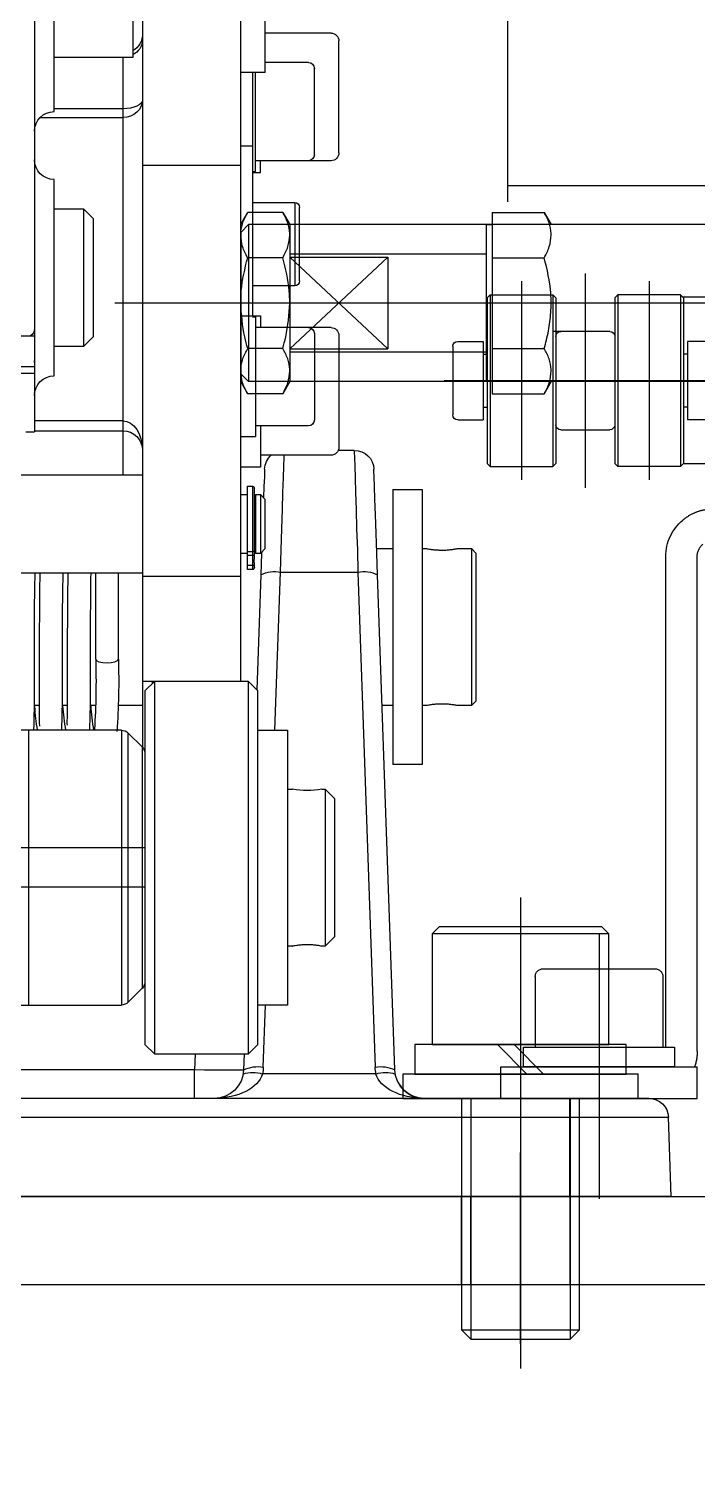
# Model space of a CAD drawing. Header units: millimetres. Extents: x 5349504 to 6791112, y -2212455 to -2153443.
# Drawn here: x 6289311.3 to 6289379.4, y -2197419.1 to -2197272.7 of the extents above; entities that cross this region are included whole.
import ezdxf

# ---------------------------------------------------------------- set-up
doc = ezdxf.new("R2010")
doc.units = ezdxf.units.MM
doc.header["$LTSCALE"] = 400
doc.linetypes.add('PHANTOM', pattern=[63.5, 31.75, -6.35, 6.35, -6.35, 6.35, -6.35])
doc.layers.get('0').update_dxf_attribs({"lineweight": 9})
doc.layers.add('EQUIP', color=8, linetype='Continuous')
doc.layers.add('GRND', color=8, linetype='Continuous')

# ---------------------------------------------------------------- blocks, each defined once
blk = doc.blocks.new('A$C3797594B')
for p, q in [((-9, 16.8), (9, 16.8)), ((-2.35, 2.5), (0.65, 5.5)), ((-0.65, 2.5), (2.35, 5.5)), ((6, -23.55), (-6, -23.55))]:
    blk.add_line(p, q)
for points in [[(-9, 5.5), (-9, 16.8), (-8.3, 17.5), (8.3, 17.5), (9, 16.8), (9, 5.5)], [(10.75, 5.5), (10.75, 2.5), (-10.75, 2.5), (-10.75, 5.5)], [(12, 2.5), (12, 0), (-12, 0), (-12, 2.5)]]:
    blk.add_lwpolyline(points, close=True)
blk.add_lwpolyline([(6, 0), (6, -23.55), (5.05, -24.5), (-5.05, -24.5), (-6, -23.55), (-6, 0)])
at = {"layer": 'EQUIP'}
for p, q in [((0, 20.5), (0, -27.5)), ((-5.05, 0), (-5.05, -24.5)), ((5.05, 0), (5.05, -24.5))]:
    blk.add_line(p, q, dxfattribs=at)
blk = doc.blocks.new('A$C5CEC6C53')
at = {"color": 6, "linetype": 'PHANTOM', "ltscale": 0.1}
blk.add_line((249.73, 26.94, 7660.68), (249.73, 7, 7660.68), dxfattribs=at)
blk.add_line((249.73, 8.67), (11.9, 8.67))
blk = doc.blocks.new('FRONT')
at = {"color": 2, "linetype": 'PHANTOM', "ltscale": 20}
for p, q in [((-95, 99), (-39.8, 99)), ((-39, 98.2), (-39.8, 99)), ((-39.8, 99), (-39.8, 83)), ((-39, 98.2), (-39, 83.8)), ((-54, 95.66, 0.04), (-54, 86.34, 0.04)), ((-54, 95.66, 0.04), (-44, 86.34, 0.04)), ((-44, 95.66, 0.04), (-54, 86.34, 0.04)), ((-44, 95.66, 0.04), (-54, 95.66, 0.04)), ((-44, 95.66, 0.04), (-44, 86.34, 0.04)), ((-44, 86.34, 0.04), (-54, 86.34, 0.04)), ((-39, 83.8), (-39.8, 83)), ((-95, 83), (-39.8, 83)), ((-85.5, 14.8), (-85.5, 65.2)), ((-82.3, 15.2), (-82.3, 65.2)), ((-82, 22.4), (-82, 15.2)), ((-69.8, 23.2), (-81.2, 23.2)), ((-69, 22.4), (-69, 15.2)), ((-67.8, 15.2), (-83.2, 15.2)), ((-83.2, 15.2), (-83.2, 13.2)), ((-67.8, 13.2), (-67.8, 15.2)), ((-85.5, 10), (-85.5, 13.2)), ((-83.5, 13.2), (-85.5, 13.2)), ((-67.5, 13.2), (-83.5, 13.2)), ((-83.2, 13.2), (-67.8, 13.2)), ((-68, 13.2), (-70, 13.2)), ((-65.5, 13.2), (-67.5, 13.2)), ((-65.5, 10), (-65.5, 13.2)), ((-83.5, 10), (-85.5, 10)), ((-67.5, 10), (-83.5, 10))]:
    blk.add_line(p, q, dxfattribs=at)
at = {"color": 7, "linetype": 'Continuous', "lineweight": 15}
blk.add_line((-65.5, 10), (-67.5, 10), dxfattribs=at)
at = {"color": 2, "linetype": 'PHANTOM', "ltscale": 20}
for centre, radius, start, end in [((-87.1, 65.2), 4.8, 0, 50.1338), ((-87.1, 65.2), 1.6, 0, 50.1338), ((-81.2, 22.4), 0.8, 90, 180), ((-69.8, 22.4), 0.8, 0, 90), ((-80.7, 14.8), 4.8, 180, 199.4712)]:
    blk.add_arc(centre, radius, start, end, dxfattribs=at)
blk.add_open_spline([(-86.76, 69.99), (-86.73, 69.99), (-86.65, 69.98), (-86.37, 69.95), (-86.18, 69.92), (-85.69, 69.8), (-85.4, 69.71), (-84.75, 69.4), (-84.39, 69.19), (-84.02, 68.89)], degree=3, knots=[0, 0, 0, 0, 0.25, 0.25, 0.5, 0.5, 0.75, 0.75, 1, 1, 1, 1], dxfattribs=at)
at = {"layer": 'EQUIP'}
blk.add_line((-75.5, 26.81), (-75.5, -0.23), dxfattribs=at)
blk = doc.blocks.new('A$C31586371')
for p, q in [((-15.5, 40.8), (-16.91, 39.39)), ((-15.5, 40.8), (-13.5, 38.8)), ((15.5, 40.8), (13.5, 38.8)), ((15.5, 40.8), (16.91, 39.39)), ((-20, 38.3), (-20, 0)), ((19.5, 38.8), (-19.5, 38.8)), ((-19, 39.26), (-19, 38.8)), ((-12, 39.26), (-12, 38.8)), ((12, 39.26), (12, 38.8)), ((19, 39.26), (19, 38.8)), ((20, 38.3), (20, 0)), ((20, 35), (-19.8, 35)), ((-10, 35), (-10, 29.2)), ((10, 35), (10, 29.2)), ((20, 29.2), (-19.8, 29.2)), ((-12.7, 26.2), (9.6, 26.2)), ((-12.7, 0), (-12.7, 26.2)), ((9.2, 25.8), (-9.2, 25.8)), ((-5.7, 22.3), (-5.7, 25.8)), ((5.7, 22.3), (5.7, 25.8)), ((-11.62, 20.48), (-7.38, 24.72)), ((-8.16, 21.26), (-10.84, 23.94)), ((7.38, 20.48), (11.62, 24.72)), ((10.84, 21.26), (8.16, 23.94)), ((-13.1, 23.1), (-12.7, 23.1)), ((12.7, 3.9), (12.7, 22.3)), ((13.1, 21.8), (13.1, 22.7)), ((23.5, 21.65), (13.7, 21.65)), ((23.7, 21.85), (23.4, 21.55)), ((23.4, 21.55), (23.4, 4.65)), ((23.7, 21.85), (30.1, 21.85)), ((23.7, 21.85), (23.7, 4.35)), ((30.4, 21.55), (30.1, 21.85)), ((30.1, 21.85), (30.1, 4.35)), ((30.4, 21.55), (30.4, 4.65)), ((36.4, 21.55), (36.7, 21.85)), ((36.4, 21.55), (36.4, 4.65)), ((43.1, 21.85), (36.7, 21.85)), ((36.7, 21.85), (36.7, 4.35)), ((43.1, 21.85), (43.4, 21.55)), ((43.1, 21.85), (43.1, 4.35)), ((43.4, 21.55), (43.4, 4.65)), ((-9.2, 18.8), (-12.7, 18.8)), ((12.7, 18.8), (9.2, 18.8)), ((30.9, 18.1), (36.7, 18.1)), ((19.9, 16.6), (19.9, 9.6)), ((20.4, 17.1), (23, 17.1)), ((23, 17.1), (23, 9.1)), ((46.4, 17.1), (43.8, 17.1)), ((43.8, 17.1), (43.8, 9.1)), ((46.9, 16.6), (46.9, 9.6)), ((23, 15.8), (23.4, 15.8)), ((43.8, 15.8), (43.4, 15.8)), ((23, 10.4), (23.4, 10.4)), ((43.8, 10.4), (43.4, 10.4)), ((20.4, 9.1), (23, 9.1)), ((46.4, 9.1), (43.8, 9.1)), ((-9.2, 7.4), (-12.7, 7.4)), ((12.7, 7.4), (9.2, 7.4)), ((35.9, 8.1), (30.9, 8.1)), ((-11.62, 1.48), (-7.38, 5.72)), ((-8.16, 2.26), (-10.84, 4.94)), ((7.38, 1.48), (11.62, 5.72)), ((10.84, 2.26), (8.16, 4.94)), ((13.1, 3.5), (13.1, 4.4)), ((23.4, 4.65), (13.7, 4.65)), ((23.4, 4.65), (23.7, 4.35)), ((30.1, 4.35), (30.4, 4.65)), ((36.7, 4.35), (36.4, 4.65)), ((43.4, 4.65), (43.1, 4.35)), ((-5.7, 0.4), (-5.7, 3.9)), ((5.7, 0.4), (5.7, 3.9)), ((23.7, 4.35), (30.1, 4.35)), ((43.1, 4.35), (36.7, 4.35)), ((20, 0), (-20, 0)), ((9.2, 0.4), (-9.2, 0.4)), ((-12.7, 0), (9.6, 0))]:
    blk.add_line(p, q)
at = {"color": 7, "linetype": 'Continuous'}
blk.add_line((-13.1, 3.1), (-12.7, 3.1), dxfattribs=at)
for centre, radius in [((-9.5, 22.6), 3.1), ((-9.5, 22.6), 3), ((9.5, 22.6), 3.1), ((9.5, 22.6), 3), ((-9.5, 3.6), 3.1), ((-9.5, 3.6), 3), ((9.5, 3.6), 3.1), ((9.5, 3.6), 3)]:
    blk.add_circle(centre, radius)
for centre, radius, start, end in [((-17.7, 39.26), 1.3, 102.333, 180), ((-15.5, 29.2), 11.6, 77.6671, 102.333), ((-13.3, 39.26), 1.3, 0, 77.6671), ((13.3, 39.26), 1.3, 102.3329, 180), ((15.5, 29.2), 11.6, 77.667, 102.3329), ((17.7, 39.26), 1.3, 360, 77.667), ((-19.5, 38.3), 0.5, 90, 180), ((19.5, 38.3), 0.5, 0, 90), ((-9.2, 22.3), 3.5, 90, 180), ((9.2, 22.3), 3.5, 359.9999, 90), ((9.6, 22.7), 3.5, 359.9999, 89.9998), ((-9.2, 22.3), 3.5, 270, 360), ((9.2, 22.3), 3.5, 180.0001, 270), ((13.7, 22.65), 1, 180, 270), ((30.9, 17.6), 0.5, 90, 180), ((35.9, 17.6), 0.5, 0, 90), ((20.4, 16.6), 0.5, 90, 180), ((46.4, 16.6), 0.5, 0, 90), ((20.4, 9.6), 0.5, 180, 270), ((46.4, 9.6), 0.5, 270, 0), ((-9.2, 3.9), 3.5, 359.9999, 90), ((9.2, 3.9), 3.5, 90, 180), ((30.9, 8.6), 0.5, 180, 270), ((35.9, 8.6), 0.5, 270, 0), ((13.7, 3.65), 1, 90, 180), ((-9.2, 3.9), 3.5, 180.0001, 270), ((9.2, 3.9), 3.5, 270, 360), ((9.6, 3.5), 3.5, 270.0001, 359.9999)]:
    blk.add_arc(centre, radius, start, end)
blk.add_point((39.9, 21.85))
at = {"layer": 'EQUIP'}
for p, q in [((-15.5, 35.8), (-15.5, 41.92)), ((0, 41.59), (0, -2.09)), ((15.5, 35.8), (15.5, 41.92)), ((-15.1, 30.66), (-15.1, -1.46)), ((15.1, 30.66), (15.1, -1.46)), ((-9.5, 27.6), (-9.5, 17.6)), ((9.5, 27.6), (9.5, 17.6)), ((33.4, 24.02), (33.4, 2.17)), ((-14.5, 22.6), (-4.5, 22.6)), ((4.5, 22.6), (14.5, 22.6)), ((26.9, 23.22), (26.9, 2.98)), ((39.9, 23.22), (39.9, 2.98)), ((47.76, 13.1), (-15.59, 13.1)), ((-9.5, 8.6), (-9.5, -1.4)), ((9.5, 8.6), (9.5, -1.4)), ((-14.5, 3.6), (-4.5, 3.6)), ((4.5, 3.6), (14.5, 3.6))]:
    blk.add_line(p, q, dxfattribs=at)
blk = doc.blocks.new('CDQ2B50H-50R-CJSC1656-FRONT--SMC')
for p, q in [((-18, 177.89), (-18, 77.9)), ((-20, 110.5), (-20, 146.5)), ((-39, 52.5), (-39, 145.5)), ((-29, 145.5), (-29, 45.75)), ((-41.5, 114.5), (-41.5, 142.5)), ((-28, 141), (-28, 116)), ((-49, 106.3), (-49, 117.7)), ((-48.2, 118.5), (-41.5, 118.5)), ((-28, 116), (-20, 116)), ((-27, 116), (-27, 73.5)), ((-46.5, 106.1), (-46.5, 114.9)), ((-45.9, 115.5), (-41.5, 115.5)), ((-41.5, 114.5), (-39, 114.5)), ((-40.5, 104.4), (-40.5, 114.5)), ((-40.2, 114.5), (-40.2, 89.7)), ((-27, 110.79), (-20, 110.79)), ((-18.58, 109.91), (-27, 109.91)), ((-39, 107), (-40.2, 107)), ((-48.2, 105.5), (-40.5, 105.5)), ((-41, 104.3), (-41, 105.5)), ((-40.2, 104.3), (-41, 104.3)), ((-40.2, 104.4), (-40.5, 104.4)), ((-29, 105.04), (-39, 105.04)), ((-20, 83.59), (-20, 103.59)), ((-44.5, 101.25), (-44.5, 92.75)), ((-40.2, 101.25), (-44.5, 101.25)), ((-45, 93.25), (-45, 100.75)), ((-23, 100.59), (-24, 99.59)), ((-24, 87.59), (-24, 99.59)), ((-23, 100.59), (-23, 86.59)), ((-20, 100.59), (-23, 100.59)), ((-44.5, 92.75), (-40.2, 92.75)), ((-100.95, 91), (-26.19, 91)), ((-41, 89.7), (-41, 88.5)), ((-39, 89.7), (-41, 89.7)), ((-40.2, 89.6), (-40.5, 89.6)), ((-40.5, 89.6), (-40.5, 77.4)), ((-48.2, 88.5), (-40.5, 88.5)), ((-46.5, 87.9), (-46.5, 79.1)), ((-49, 87.7), (-49, 76.3)), ((-24, 87.59), (-23, 86.59)), ((-23, 86.59), (-20, 86.59)), ((-7, 87.66), (-18, 87.66)), ((-18, 84.52), (-7, 84.52)), ((-7, 83.85), (-18, 83.85)), ((-45.9, 78.5), (-40.5, 78.5)), ((-41, 78.5), (-41, 74.3)), ((-27, 79), (-18, 79)), ((-18, 78), (-27, 78)), ((-17.1, 77.9), (-18, 77.9)), ((-39, 77.4), (-40.5, 77.4)), ((-50.57, 76), (-48.94, 76)), ((-48.2, 75.5), (-41, 75.5)), ((-41, 74.3), (-39, 74.3)), ((-13, 73.5), (-29, 73.5)), ((-57.5, 72), (-57.5, 44)), ((-54.5, 72), (-57.5, 72)), ((-54.5, 72), (-54.5, 44)), ((-40.4, 65.15), (-40.4, 72.14)), ((-40.2, 72.34), (-40.2, 63.86)), ((-39.7, 72.34), (-40.2, 72.34)), ((-39.7, 63.86), (-39.7, 72.34)), ((-41, 71.5), (-41.5, 71)), ((-41.5, 66), (-41.5, 71)), ((-41, 71.5), (-41, 65.5)), ((-40.5, 71.5), (-41, 71.5)), ((-40.5, 71.5), (-40.5, 65.5)), ((-40.4, 71.35), (-40.5, 71.35)), ((-39, 71.5), (-39.7, 71.5)), ((-62.5, 66), (-63, 65.5)), ((-62.5, 66), (-62.5, 50)), ((-61.08, 66), (-62.5, 66)), ((-57.5, 66), (-57.91, 66)), ((-52.85, 66), (-54.5, 66)), ((-41.5, 66), (-41, 65.5)), ((-63, 50.5), (-63, 65.5)), ((-41, 65.5), (-40.5, 65.5)), ((-40.5, 65.65), (-40.4, 65.65)), ((-40.4, 65.3), (-39.7, 65.3)), ((-40.2, 65.68), (-39.7, 65.68)), ((-39.7, 65.5), (-39, 65.5)), ((-54.7, 12.9), (-52.94, 63.33)), ((-50.94, 63.6), (-52.7, 13.17)), ((-43.06, 63.6), (-50.94, 63.6)), ((-42.49, 47.5), (-43.06, 63.6)), ((-41.06, 63.33), (-40.65, 51.6)), ((-40.4, 64.06), (-40.4, 64.37)), ((-39.7, 64.31), (-40.4, 64.31)), ((-40.2, 63.86), (-39.7, 63.86)), ((-39, 63.16), (-29, 63.16)), ((-29, 63.5), (-13, 63.5)), ((-26.53, 63.5), (-26.53, 54.72)), ((-24.23, 54.72), (-24.23, 63.5)), ((-39.75, 52.5), (-40.75, 51.5)), ((-40.75, 15.5), (-40.75, 51.5)), ((-39.75, 52.5), (-39.75, 14.5)), ((-29, 52.5), (-39.75, 52.5)), ((-30.25, 14.5), (-30.25, 52.5)), ((-29.25, 51.5), (-30.25, 52.5)), ((-30, 52.25), (-30, 52.5)), ((-29.25, 51.5), (-29.25, 15.5)), ((-63, 50.5), (-62.5, 50)), ((-62.5, 50), (-61.09, 50)), ((-57.92, 50), (-57.5, 50)), ((-54.5, 50), (-53.41, 50)), ((-29, 50), (-26.51, 50)), ((-24.21, 50), (-23.66, 50)), ((-21.36, 50), (-20.8, 50)), ((-18.5, 50), (-17.95, 50)), ((-43.75, 47.5), (-43.75, 19.5)), ((-40.75, 47.5), (-43.75, 47.5)), ((-27.54, 47.21), (-28.96, 45.79)), ((-27.54, 19.79), (-27.54, 47.21)), ((-26.84, 47.5), (-14.75, 47.5)), ((-26.84, 47.5), (-26.84, 19.5)), ((-26.42, 47.62), (-26.4, 47.5)), ((-17.41, 19.5), (-17.41, 47.5)), ((-28.96, 45.79), (-28.96, 21.21)), ((-57.5, 44), (-54.5, 44)), ((-47.6, 41.5), (-48.6, 40.5)), ((-47.6, 41.5), (-47.6, 25.5)), ((-47.25, 41.5), (-47.6, 41.5)), ((-43.75, 41.5), (-44.27, 41.5)), ((-48.6, 26.5), (-48.6, 40.5)), ((-29.25, 35.5), (-15, 35.5)), ((-29.25, 31.5), (-15, 31.5)), ((-48.6, 26.5), (-47.6, 25.5)), ((-47.6, 25.5), (-47.25, 25.5)), ((-44.27, 25.5), (-43.75, 25.5)), ((-28.96, 21.21), (-27.54, 19.79)), ((-43.75, 19.5), (-40.75, 19.5)), ((-41.3, 13.17), (-41.52, 19.5)), ((-14.75, 19.5), (-26.84, 19.5)), ((-40.75, 15.5), (-39.75, 14.5)), ((-30.25, 14.5), (-29.25, 15.5)), ((-39.75, 14.5), (-30.25, 14.5)), ((-39.35, 14.5), (-39.3, 12.9)), ((-34.36, 14.5), (-34.3, 12.9)), ((-52.78, 12.48), (-41.22, 12.48)), ((-34.3, 12.9), (-9.75, 12.9)), ((-34.3, 10), (-34.3, 12.9)), ((-80.57, 10), (-9.75, 10)), ((-72.5, 10), (-72.5, 0)), ((-82.85, 0), (-82.57, 8.07)), ((-10, 8.07), (-82.57, 8.07)), ((-82.85, 0), (82.85, 0))]:
    blk.add_line(p, q)
at = {"ltscale": 30}
for p, q in [((-69.92, 100.24), (-70.63, 99)), ((-64.6, 100.24), (-69.92, 100.24)), ((-64.6, 100.24), (-64.6, 81.76)), ((-43.29, 100.24), (-44, 99)), ((-43.29, 100.24), (-39.71, 100.24)), ((-39, 99), (-39.71, 100.24)), ((-64, 99), (-64.6, 99)), ((-64, 99), (-64, 83)), ((-44, 99), (-44, 83)), ((-64.6, 95.62), (-69.92, 95.62)), ((-43.29, 95.62), (-39.71, 95.62)), ((-64.6, 86.38), (-69.92, 86.38)), ((-43.29, 86.38), (-39.71, 86.38)), ((-70.63, 83), (-69.92, 81.76)), ((-64.6, 83), (-64, 83)), ((-44, 83), (-43.29, 81.76)), ((-39.71, 81.76), (-39, 83)), ((-64.6, 81.76), (-69.92, 81.76)), ((-43.29, 81.76), (-39.71, 81.76))]:
    blk.add_line(p, q, dxfattribs=at)
at = {"ltscale": 50}
for p, q in [((-44, 96), (-64, 96)), ((-64, 86), (-44, 86))]:
    blk.add_line(p, q, dxfattribs=at)
at = {"flags": 128}
for points in [[(-50.57, 76), (-50.57, 75.82), (-50.59, 75.28), (-50.62, 74.4), (-50.65, 73.2), (-50.7, 71.71), (-50.75, 69.96), (-50.81, 67.99), (-50.88, 65.86), (-50.94, 63.6)], [(-43.06, 63.6), (-43.12, 65.86), (-43.19, 67.99), (-43.25, 69.96), (-43.3, 71.71), (-43.35, 73.2), (-43.38, 74.4), (-43.41, 75.28), (-43.42, 75.5)], [(-52.94, 63.33), (-52.87, 65.52), (-52.79, 67.57), (-52.73, 69.43), (-52.67, 71.03), (-52.63, 72.33), (-52.59, 73.29), (-52.57, 73.87), (-52.57, 74.07)], [(-41.43, 74.07), (-41.43, 73.87), (-41.41, 73.29), (-41.37, 72.33), (-41.33, 71.17)], [(-41.14, 65.64), (-41.13, 65.52), (-41.06, 63.33)], [(-23.72, 63.5), (-23.71, 62.96), (-23.69, 60.85), (-23.68, 58.6), (-23.67, 56.32), (-23.67, 54.11), (-23.67, 52.07), (-23.66, 50.26), (-23.64, 48.78), (-23.6, 47.72), (-23.55, 47.5)], [(-21.37, 48.02), (-21.33, 48.18), (-21.35, 49.06), (-21.36, 50.64), (-21.37, 52.58), (-21.37, 54.69), (-21.37, 56.85), (-21.38, 58.98), (-21.39, 61.16), (-21.42, 63.3), (-21.42, 63.5)], [(-20.87, 63.5), (-20.84, 61.53), (-20.82, 59.32), (-20.82, 57.04), (-20.82, 54.79), (-20.82, 52.65), (-20.81, 50.64), (-20.79, 48.9), (-20.74, 47.62), (-20.72, 47.5)], [(-18.54, 47.92), (-18.49, 48.25), (-18.5, 49.27), (-18.51, 50.97), (-18.52, 53), (-18.52, 55.19), (-18.52, 57.4), (-18.53, 59.53), (-18.54, 61.66), (-18.57, 63.5)], [(-18.02, 63.5), (-17.99, 62.01), (-17.97, 59.72), (-17.96, 57.46), (-17.96, 55.39), (-17.96, 53.56), (-17.96, 51.74), (-17.95, 49.8), (-17.94, 48.89), (-17.92, 48.08), (-17.88, 47.5)], [(-24.23, 54.72), (-24.31, 54.59), (-24.56, 54.47), (-24.94, 54.39), (-25.38, 54.37), (-25.82, 54.39), (-26.19, 54.47), (-26.44, 54.59), (-26.53, 54.72)]]:
    blk.add_lwpolyline(points, dxfattribs=at)
for centre, radius, start, end in [((-48.2, 117.7), 0.8, 90, 180), ((-27, 118.42), 2, 180, 240), ((-27.26, 117.86), 1.74, 181.9568, 244.8441), ((-45.9, 114.9), 0.6, 90, 180), ((-20, 108.5), 2, 0, 90), ((-48.2, 106.3), 0.8, 180, 270), ((-45.9, 106.1), 0.6, 180, 270), ((-20, 105.59), 2, 270, 0), ((-44.5, 100.75), 0.5, 90, 180), ((-44.5, 93.25), 0.5, 180, 270), ((-48.2, 87.7), 0.8, 90, 180), ((-45.9, 87.9), 0.6, 90, 180), ((-17.13, 88.41), 0.874, 181.019, 239.0458), ((-20, 81.59), 2, 0, 90), ((-45.9, 79.1), 0.6, 180, 270), ((-27, 76), 2, 90, 180), ((-48.2, 76.3), 0.8, 180, 270), ((-50.57, 74), 2, 90, 178), ((-43.43, 74), 2, 2, 48.5904), ((-40.2, 72.14), 0.2, 90, 180), ((-40.21, 65.86), 0.187, 184.9886, 274.2475), ((-51.53, 60.5), 3.16, 79.2554, 116.5526), ((-42.47, 60.5), 3.16, 63.4473, 100.7447), ((-40.2, 64.06), 0.2, 180, 270), ((47.77, 52.45), 74.34, 178.2469, 183.9146), ((49.25, 52.47), 73.51, 178.2418, 183.7984), ((-48.52, 51.64), 24.82, 350.4016, 356.2148), ((-49.75, 52.08), 28.93, 350.8852, 355.8708), ((-51.53, 52.36), 33.59, 351.6728, 355.8225), ((-26.84, 46.5), 1, 90, 135), ((-28.25, 45.09), 1, 135, 180), ((-45.75, 49.42), 8.07, 259.2829, 280.5782), ((-28.25, 21.91), 1, 180, 225), ((-26.84, 20.5), 1, 225, 270), ((-53.29, 10.07), 3.16, 79.2552, 116.5529), ((-40.71, 10.07), 3.16, 63.4471, 100.7448), ((-57.7, 13), 3, 270, 358.0986), ((-53.76, 9.54), 3.1, 71.4687, 108.5313), ((-57.7, 13.35), 5, 350, 358), ((-36.3, 13.35), 5, 182, 190), ((-40.24, 9.54), 3.1, 71.4687, 108.5313), ((-36.3, 13), 3, 182, 269.8631), ((-80.57, 8), 2, 90, 178)]:
    blk.add_arc(centre, radius, start, end)
for centre, major_axis, ratio, start_param, end_param in [((-27, 111.68), (2, 0), 0.44778, 3.141593, 4.712389), ((-27, 111.68), (2, 0), 0.885568, 3.141593, 4.712389), ((-27, 76), (0, 3), 0.666667, 0, 1.570796), ((-57.7, 13), (5, 0), 0.6, 4.712389, 6.108652), ((-36.3, 13), (5, 0), 0.6, 3.316126, 4.712389), ((-34.3, 13), (5, 0.1), 0.020923, 3.141885, 4.711463)]:
    blk.add_ellipse(centre, major_axis=major_axis, ratio=ratio, start_param=start_param, end_param=end_param)
at = {"ltscale": 30}
for points, knots in [([(-70.63, 97.93), (-70.63, 97.98), (-70.62, 98.4), (-70.47, 99.18), (-70.1, 99.88), (-69.92, 100.24)], [0, 0, 0, 0, 0.070086, 0.530782, 1, 1, 1, 1]), ([(-44, 97.93), (-44, 97.98), (-43.99, 98.4), (-43.84, 99.18), (-43.47, 99.88), (-43.29, 100.24)], [0, 0, 0, 0, 0.070086, 0.530782, 1, 1, 1, 1]), ([(-39, 97.93), (-39, 97.98), (-39.01, 98.4), (-39.16, 99.18), (-39.53, 99.88), (-39.71, 100.24)], [0, 0, 0, 0, 0.070086, 0.530782, 1, 1, 1, 1]), ([(-69.92, 95.62), (-70.12, 95.99), (-70.52, 96.75), (-70.59, 97.53), (-70.63, 97.93)], [0, 0, 0, 0, 0.495458, 1, 1, 1, 1]), ([(-43.29, 95.62), (-43.49, 95.99), (-43.89, 96.75), (-43.96, 97.53), (-44, 97.93)], [0, 0, 0, 0, 0.495458, 1, 1, 1, 1]), ([(-39.71, 95.62), (-39.51, 95.99), (-39.11, 96.75), (-39.04, 97.53), (-39, 97.93)], [0, 0, 0, 0, 0.495458, 1, 1, 1, 1]), ([(-70.63, 91), (-70.62, 91.33), (-70.59, 92.9), (-70.21, 94.42), (-69.92, 95.62)], [0, 0, 0, 0, 0.214378, 1, 1, 1, 1]), ([(-44, 91), (-43.99, 91.42), (-43.95, 92.98), (-43.57, 94.51), (-43.29, 95.62)], [0, 0, 0, 0, 0.268634, 1, 1, 1, 1]), ([(-39, 91), (-39.01, 91.42), (-39.05, 92.98), (-39.43, 94.51), (-39.71, 95.62)], [0, 0, 0, 0, 0.268634, 1, 1, 1, 1]), ([(-69.92, 86.38), (-69.99, 86.66), (-70.24, 87.56), (-70.55, 89.09), (-70.6, 90.36), (-70.63, 91)], [0, 0, 0, 0, 0.188412, 0.591415, 1, 1, 1, 1]), ([(-43.29, 86.38), (-43.39, 86.77), (-43.81, 88.27), (-43.92, 89.84), (-44, 91)], [0, 0, 0, 0, 0.257551, 1, 1, 1, 1]), ([(-39.71, 86.38), (-39.61, 86.77), (-39.19, 88.27), (-39.08, 89.84), (-39, 91)], [0, 0, 0, 0, 0.257551, 1, 1, 1, 1]), ([(-70.63, 84.07), (-70.63, 84.13), (-70.62, 84.54), (-70.47, 85.32), (-70.1, 86.03), (-69.92, 86.38)], [0, 0, 0, 0, 0.070086, 0.530782, 1, 1, 1, 1]), ([(-44, 84.07), (-44, 84.13), (-43.99, 84.54), (-43.84, 85.32), (-43.47, 86.03), (-43.29, 86.38)], [0, 0, 0, 0, 0.070086, 0.530782, 1, 1, 1, 1]), ([(-39, 84.07), (-39, 84.13), (-39.01, 84.54), (-39.16, 85.32), (-39.53, 86.03), (-39.71, 86.38)], [0, 0, 0, 0, 0.070086, 0.530782, 1, 1, 1, 1]), ([(-69.92, 81.76), (-70.12, 82.14), (-70.52, 82.89), (-70.59, 83.68), (-70.63, 84.07)], [0, 0, 0, 0, 0.495458, 1, 1, 1, 1]), ([(-43.29, 81.76), (-43.49, 82.14), (-43.89, 82.89), (-43.96, 83.68), (-44, 84.07)], [0, 0, 0, 0, 0.495458, 1, 1, 1, 1]), ([(-39.71, 81.76), (-39.51, 82.14), (-39.11, 82.89), (-39.04, 83.68), (-39, 84.07)], [0, 0, 0, 0, 0.495458, 1, 1, 1, 1])]:
    blk.add_open_spline(points, degree=3, knots=knots, dxfattribs=at)
for points, knots in [([(-18.01, 81.88), (-18.02, 81.96), (-18.05, 82.75), (-18.04, 83.86), (-18.01, 85.05), (-18.01, 85.16)], [0, 0, 0, 0, 0.102589, 0.920521, 1, 1, 1, 1]), ([(-59.5, 65.84), (-59.68, 65.84), (-60.03, 65.85), (-60.51, 65.9), (-60.87, 65.96), (-61.08, 66), (-61.08, 66), (-61.08, 66)], [0, 0, 0, 0, 0.211902, 0.423701, 0.63818, 0.854491, 1, 1, 1, 1]), ([(-57.91, 66), (-57.92, 66), (-57.95, 65.99), (-58.2, 65.94), (-58.59, 65.89), (-59.05, 65.85), (-59.36, 65.84), (-59.5, 65.84)], [0, 0, 0, 0, 0.197853, 0.408489, 0.622548, 0.838804, 1, 1, 1, 1]), ([(-40.4, 64.37), (-40.4, 64.37), (-40.4, 64.4), (-40.39, 64.54), (-40.37, 64.81), (-40.4, 65.04), (-40.4, 65.15), (-40.4, 65.15)], [0, 0, 0, 0, 0.004211, 0.126019, 0.56181, 0.99578, 1, 1, 1, 1]), ([(-61.09, 50), (-61.08, 50), (-61.05, 50.01), (-60.8, 50.06), (-60.41, 50.11), (-59.95, 50.15), (-59.64, 50.16), (-59.5, 50.16)], [0, 0, 0, 0, 0.197853, 0.40849, 0.622548, 0.838804, 1, 1, 1, 1]), ([(-59.5, 50.16), (-59.32, 50.16), (-58.97, 50.15), (-58.49, 50.1), (-58.13, 50.04), (-57.92, 50), (-57.92, 50), (-57.92, 50)], [0, 0, 0, 0, 0.211902, 0.423701, 0.63818, 0.854491, 1, 1, 1, 1]), ([(-47.25, 25.5), (-47.23, 25.5), (-47.2, 25.51), (-46.95, 25.55), (-46.57, 25.6), (-46.1, 25.64), (-45.59, 25.65), (-45.1, 25.62), (-44.68, 25.57), (-44.39, 25.53), (-44.24, 25.5), (-44.26, 25.5), (-44.27, 25.5)], [0, 0, 0, 0, 0.106102, 0.21216, 0.319353, 0.427377, 0.534142, 0.639513, 0.74553, 0.853214, 0.961013, 1, 1, 1, 1]), ([(-55.05, 11.6), (-55.04, 11.62), (-54.99, 11.71), (-55.21, 11.31), (-55.59, 10.83), (-56.22, 10.35), (-56.95, 10.05), (-57.51, 10.01), (-57.7, 10)], [0, 0, 0, 0, 0.091578, 0.280622, 0.470354, 0.678777, 0.88669, 1, 1, 1, 1])]:
    blk.add_open_spline(points, degree=3, knots=knots)
for name, p in [('A$C31586371', (-107.5, 70)), ('FRONT', (0, 0))]:
    blk.add_blockref(name, p)
blk = doc.blocks.new('BL-EQ-SECT_1_20230313')
at = {"layer": 'EQUIP'}
for p, q in [((80458.75, 3769.6), (80458.75, 3789.1)), ((80452.75, 3775.6), (80452.75, 3784.6)), ((80453.7, 3775.6), (80453.7, 3784.6)), ((80463.81, 3775.6), (80463.81, 3784.6)), ((80464.75, 3775.6), (80464.75, 3784.6))]:
    blk.add_line(p, q, dxfattribs=at)
blk.add_lwpolyline([(80430.25, 3624.6), (80430.25, 3766.6, -0.414214), (80439.25, 3775.6), (80613.25, 3775.6, -0.414214), (80622.25, 3766.6), (80622.25, 3624.6), (80631.25, 3624.6), (80631.25, 3766.6, 0.414214), (80613.25, 3784.6), (80439.25, 3784.6, 0.414214), (80421.25, 3766.6), (80421.25, 3624.6)], format="xyb", close=True, dxfattribs=at)
for name, p in [('CDQ2B50H-50R-CJSC1656-FRONT--SMC', (80526.25, 3784.6)), ('A$C5CEC6C53', (80210.35, 3878.92)), ('A$C3797594B', (80458.75, 3794.57))]:
    blk.add_blockref(name, p, dxfattribs=at)

msp = doc.modelspace()

# ---------------------------------------------------------------- block references
at = {"layer": 'GRND', "xscale": -1}
msp.add_blockref('BL-EQ-SECT_1_20230313', (6369820.12, -2201176.2), dxfattribs=at)

doc.saveas('drawing.dxf')
